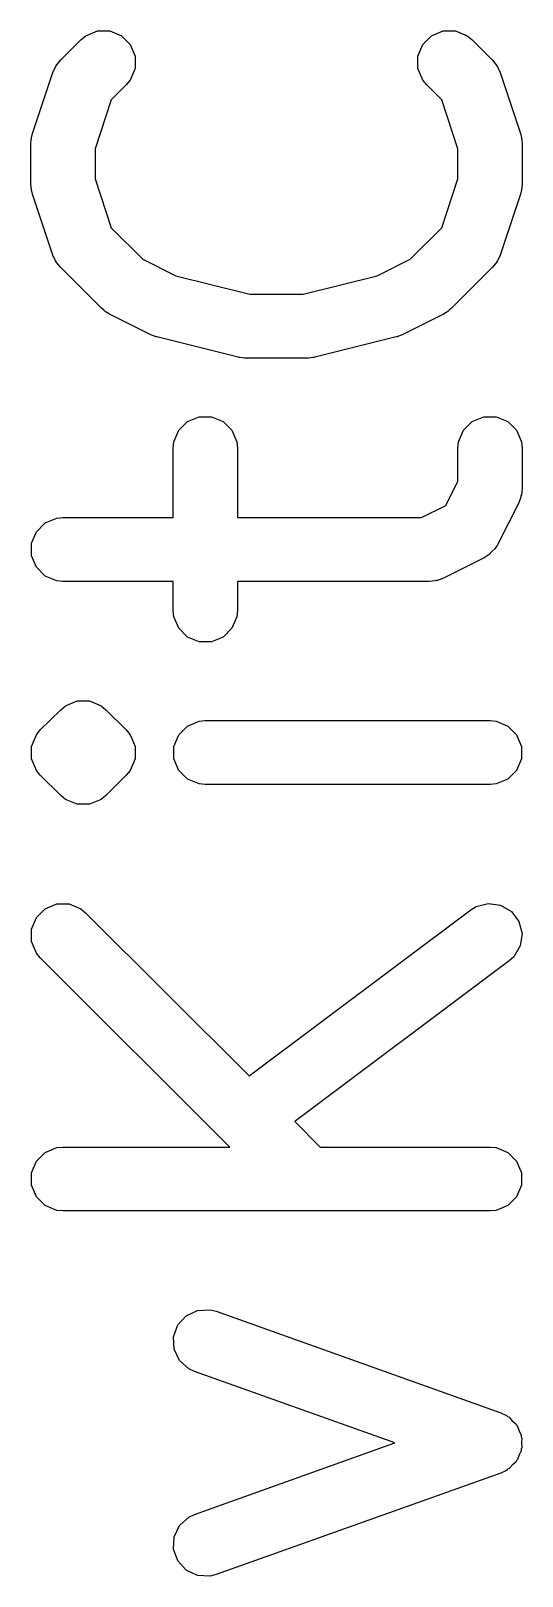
# Model space of a CAD drawing. Extents: x 19.8 to 98.9, y -129.1 to -67.1.
# Drawn here: x 68.92 to 70.07, y -99.957 to -96.333 of the extents above; entities that cross this region are included whole.
import ezdxf

# ---------------------------------------------------------------- set-up
doc = ezdxf.new("R2010")
doc.units = 0
doc.layers.add('BLACK', color=7, linetype='CONTINUOUS')

msp = doc.modelspace()

# ---------------------------------------------------------------- linework, layer by layer
at = {"layer": 'BLACK', "linetype": 'CONTINUOUS'}
for p, q in [((68.989405, -96.40158), (69.037024, -96.353961)), ((69.037024, -96.353961), (69.048389, -96.344634)), ((69.048389, -96.344634), (69.075425, -96.333435)), ((69.075425, -96.333435), (69.104688, -96.333435)), ((69.104688, -96.333435), (69.131724, -96.344634)), ((69.131724, -96.344634), (69.152417, -96.365327)), ((69.837219, -96.365327), (69.857912, -96.344634)), ((69.857912, -96.344634), (69.884948, -96.333435)), ((69.884948, -96.333435), (69.914211, -96.333435)), ((69.914211, -96.333435), (69.941247, -96.344633)), ((69.941247, -96.344633), (69.952612, -96.35396)), ((69.952612, -96.35396), (70.000232, -96.401579)), ((69.152417, -96.365327), (69.163616, -96.392363)), ((69.163616, -96.392363), (69.163616, -96.421626)), ((69.826021, -96.392363), (69.837219, -96.365327)), ((69.826021, -96.421626), (69.826021, -96.392363)), ((68.923668, -96.573753), (68.971287, -96.430896)), ((68.971287, -96.430896), (68.977281, -96.417471)), ((68.977281, -96.417471), (68.979046, -96.415435)), ((68.979046, -96.415435), (68.980078, -96.412945)), ((68.980078, -96.412945), (68.989405, -96.40158)), ((69.163616, -96.421626), (69.152417, -96.448662)), ((69.83722, -96.448662), (69.826021, -96.421626)), ((70.000232, -96.401579), (70.00956, -96.412945)), ((70.00956, -96.412945), (70.01059, -96.415433)), ((70.01059, -96.415433), (70.012357, -96.41747)), ((70.012357, -96.41747), (70.018351, -96.430896)), ((70.018351, -96.430896), (70.06597, -96.573752)), ((69.14309, -96.460027), (69.10799, -96.495126)), ((69.152417, -96.448662), (69.14309, -96.460027)), ((69.846548, -96.460028), (69.83722, -96.448662)), ((69.881648, -96.495127), (69.846548, -96.460028)), ((69.10799, -96.495126), (69.069819, -96.60964)), ((69.919819, -96.60964), (69.881648, -96.495127)), ((68.922018, -96.581006), (68.923668, -96.573753)), ((70.06597, -96.573752), (70.067619, -96.581007)), ((68.919819, -96.59747), (68.920548, -96.590064)), ((68.919819, -96.692708), (68.919819, -96.59747)), ((68.920408, -96.58809), (68.920998, -96.585492)), ((68.920548, -96.590064), (68.920408, -96.58809)), ((68.920998, -96.585492), (68.92126, -96.582838)), ((68.92126, -96.582838), (68.922018, -96.581006)), ((69.069819, -96.60964), (69.069819, -96.680537)), ((69.919819, -96.680538), (69.919819, -96.60964)), ((70.067619, -96.581007), (70.068378, -96.582838)), ((70.068378, -96.582838), (70.068639, -96.585491)), ((70.068639, -96.585491), (70.06923, -96.588089)), ((70.06923, -96.588089), (70.069089, -96.590063)), ((70.069089, -96.590063), (70.069819, -96.59747)), ((70.069819, -96.59747), (70.069819, -96.692708)), ((69.069819, -96.680537), (69.10799, -96.795051)), ((69.881648, -96.79505), (69.919819, -96.680538)), ((68.920548, -96.700113), (68.919819, -96.692708)), ((68.920408, -96.702088), (68.920548, -96.700113)), ((68.920998, -96.704685), (68.920408, -96.702088)), ((68.92126, -96.70734), (68.920998, -96.704685)), ((68.922018, -96.709171), (68.92126, -96.70734)), ((68.923668, -96.716425), (68.922018, -96.709171)), ((68.971287, -96.859282), (68.923668, -96.716425)), ((70.06597, -96.716426), (70.018351, -96.859282)), ((70.067619, -96.70917), (70.06597, -96.716426)), ((70.068378, -96.70734), (70.067619, -96.70917)), ((70.068639, -96.704686), (70.068378, -96.70734)), ((70.06923, -96.702089), (70.068639, -96.704686)), ((70.069819, -96.692708), (70.069089, -96.700114)), ((70.069089, -96.700114), (70.06923, -96.702089)), ((69.10799, -96.795051), (69.182103, -96.869164)), ((69.807534, -96.869163), (69.881648, -96.79505)), ((68.977281, -96.872707), (68.971287, -96.859282)), ((70.018351, -96.859282), (70.012357, -96.872708)), ((68.979046, -96.874742), (68.977281, -96.872707)), ((68.980078, -96.877233), (68.979046, -96.874742)), ((68.989405, -96.888598), (68.980078, -96.877233)), ((69.084643, -96.983836), (68.989405, -96.888598)), ((69.182103, -96.869164), (69.25909, -96.907657)), ((69.730547, -96.907657), (69.807534, -96.869163)), ((70.000233, -96.888598), (69.904994, -96.983836)), ((70.009561, -96.877233), (70.000233, -96.888598)), ((70.010592, -96.874742), (70.009561, -96.877233)), ((70.012357, -96.872708), (70.010592, -96.874742)), ((69.25909, -96.907657), (69.432624, -96.951041)), ((69.557013, -96.951041), (69.730547, -96.907657)), ((69.432624, -96.951041), (69.557013, -96.951041)), ((69.090393, -96.988556), (69.084643, -96.983836)), ((69.091692, -96.990053), (69.090393, -96.988556)), ((69.093946, -96.991472), (69.091692, -96.990053)), ((69.096008, -96.993164), (69.093946, -96.991472)), ((69.09784, -96.993922), (69.096008, -96.993164)), ((69.104135, -96.997885), (69.09784, -96.993922)), ((69.199373, -97.045504), (69.104135, -96.997885)), ((69.885502, -96.997885), (69.790264, -97.045504)), ((69.891798, -96.993921), (69.885502, -96.997885)), ((69.893628, -96.993164), (69.891798, -96.993921)), ((69.895686, -96.991474), (69.893628, -96.993164)), ((69.897945, -96.990053), (69.895686, -96.991474)), ((69.899244, -96.988554), (69.897945, -96.990053)), ((69.904994, -96.983836), (69.899244, -96.988554)), ((69.200442, -97.045913), (69.199373, -97.045504)), ((69.200878, -97.046236), (69.200442, -97.045913)), ((69.207014, -97.048428), (69.200878, -97.046236)), ((69.213104, -97.050759), (69.207014, -97.048428)), ((69.782613, -97.048431), (69.776532, -97.050759)), ((69.788759, -97.046236), (69.782613, -97.048431)), ((69.789194, -97.045913), (69.788759, -97.046236)), ((69.790264, -97.045504), (69.789194, -97.045913)), ((69.213644, -97.050797), (69.213104, -97.050759)), ((69.214724, -97.051183), (69.213644, -97.050797)), ((69.4052, -97.098802), (69.214724, -97.051183)), ((69.774913, -97.051183), (69.584437, -97.098802)), ((69.775992, -97.050797), (69.774913, -97.051183)), ((69.776532, -97.050759), (69.775992, -97.050797)), ((69.407736, -97.099177), (69.4052, -97.098802)), ((69.408758, -97.0996), (69.407736, -97.099177)), ((69.41427, -97.100142), (69.408758, -97.0996)), ((69.419744, -97.100952), (69.41427, -97.100142)), ((69.420836, -97.100789), (69.419744, -97.100952)), ((69.42339, -97.101041), (69.420836, -97.100789)), ((69.566247, -97.101041), (69.42339, -97.101041)), ((69.5688, -97.100789), (69.566247, -97.101041)), ((69.569893, -97.100952), (69.5688, -97.100789)), ((69.575366, -97.100142), (69.569893, -97.100952)), ((69.580879, -97.0996), (69.575366, -97.100142)), ((69.5819, -97.099177), (69.580879, -97.0996)), ((69.584437, -97.098802), (69.5819, -97.099177)), ((69.265792, -97.270088), (69.286484, -97.249396)), ((69.286484, -97.249396), (69.31352, -97.238197)), ((69.31352, -97.238197), (69.342784, -97.238197)), ((69.342784, -97.238197), (69.36982, -97.249396)), ((69.36982, -97.249396), (69.390512, -97.270088)), ((69.932459, -97.270088), (69.953151, -97.249396)), ((69.953151, -97.249396), (69.980187, -97.238197)), ((69.980187, -97.238197), (70.009451, -97.238197)), ((70.009451, -97.238197), (70.036487, -97.249396)), ((70.036487, -97.249396), (70.057179, -97.270088)), ((69.253152, -97.311756), (69.254593, -97.297124)), ((69.254593, -97.297124), (69.265792, -97.270088)), ((69.390512, -97.270088), (69.401711, -97.297124)), ((69.401711, -97.297124), (69.403152, -97.311756)), ((69.919819, -97.311756), (69.92126, -97.297124)), ((69.92126, -97.297124), (69.932459, -97.270088)), ((70.057179, -97.270088), (70.068378, -97.297124)), ((70.068378, -97.297124), (70.069819, -97.311756)), ((69.253152, -97.474851), (69.253152, -97.311756)), ((69.403152, -97.311756), (69.403152, -97.474851)), ((69.919819, -97.389289), (69.919819, -97.311756)), ((70.069819, -97.311756), (70.069819, -97.406994)), ((69.891298, -97.44633), (69.919819, -97.389289)), ((70.069819, -97.406994), (70.068378, -97.421626)), ((69.834256, -97.474851), (69.891298, -97.44633)), ((70.061901, -97.440535), (70.014282, -97.535773)), ((70.067156, -97.426804), (70.061901, -97.440535)), ((70.067347, -97.424114), (70.067156, -97.426804)), ((70.068378, -97.421626), (70.067347, -97.424114)), ((68.953151, -97.487491), (68.980187, -97.476292)), ((68.980187, -97.476292), (68.994819, -97.474851)), ((68.994819, -97.474851), (69.253152, -97.474851)), ((69.403152, -97.474851), (69.834256, -97.474851)), ((68.92126, -97.535219), (68.932459, -97.508183)), ((68.932459, -97.508183), (68.953151, -97.487491)), ((68.92126, -97.564483), (68.92126, -97.535219)), ((69.999342, -97.554379), (69.993183, -97.561482)), ((70.00645, -97.548216), (69.999342, -97.554379)), ((70.011111, -97.54081), (70.00645, -97.548216)), ((70.012357, -97.539374), (70.011111, -97.54081)), ((70.012741, -97.53822), (70.012357, -97.539374)), ((70.014282, -97.535773), (70.012741, -97.53822)), ((68.932459, -97.591519), (68.92126, -97.564483)), ((68.953151, -97.612211), (68.932459, -97.591519)), ((69.980741, -97.569314), (69.885502, -97.616933)), ((69.983187, -97.567773), (69.980741, -97.569314)), ((69.984342, -97.567389), (69.983187, -97.567773)), ((69.985779, -97.566142), (69.984342, -97.567389)), ((69.993183, -97.561482), (69.985779, -97.566142)), ((68.980187, -97.62341), (68.953151, -97.612211)), ((68.994819, -97.624851), (68.980187, -97.62341)), ((69.253152, -97.624851), (68.994819, -97.624851)), ((69.253152, -97.692708), (69.253152, -97.624851)), ((69.851961, -97.624851), (69.403152, -97.624851)), ((69.403152, -97.624851), (69.403152, -97.692708)), ((69.866593, -97.62341), (69.851961, -97.624851)), ((69.869082, -97.622378), (69.866593, -97.62341)), ((69.87177, -97.622188), (69.869082, -97.622378)), ((69.885502, -97.616933), (69.87177, -97.622188)), ((69.254593, -97.70734), (69.253152, -97.692708)), ((69.403152, -97.692708), (69.401711, -97.70734)), ((69.265792, -97.734376), (69.254593, -97.70734)), ((69.286484, -97.755068), (69.265792, -97.734376)), ((69.390512, -97.734376), (69.36982, -97.755068)), ((69.401711, -97.70734), (69.390512, -97.734376)), ((69.31352, -97.766267), (69.286484, -97.755068)), ((69.342784, -97.766267), (69.31352, -97.766267)), ((69.36982, -97.755068), (69.342784, -97.766267)), ((68.989405, -97.925389), (69.00077, -97.916062)), ((69.00077, -97.916062), (69.027806, -97.904863)), ((69.027806, -97.904863), (69.057069, -97.904863)), ((69.057069, -97.904863), (69.084106, -97.916062)), ((69.084106, -97.916062), (69.095471, -97.925389)), ((68.941786, -97.973008), (68.989405, -97.925389)), ((69.095471, -97.925389), (69.14309, -97.973008)), ((69.286484, -97.963681), (69.31352, -97.952482)), ((69.31352, -97.952482), (69.328152, -97.951041)), ((69.328152, -97.951041), (69.994819, -97.951041)), ((69.994819, -97.951041), (70.009451, -97.952482)), ((70.009451, -97.952482), (70.036487, -97.963681)), ((68.92126, -98.01141), (68.932459, -97.984373)), ((68.932459, -97.984373), (68.941786, -97.973008)), ((69.14309, -97.973008), (69.152417, -97.984373)), ((69.152417, -97.984373), (69.156013, -97.993054)), ((69.254593, -98.011409), (69.265792, -97.984373)), ((69.265792, -97.984373), (69.286484, -97.963681)), ((70.036487, -97.963681), (70.057179, -97.984373)), ((70.057179, -97.984373), (70.068378, -98.011409)), ((68.92126, -98.040672), (68.92126, -98.01141)), ((69.156013, -97.993054), (69.163616, -98.01141)), ((69.163616, -98.01141), (69.163616, -98.040673)), ((69.254593, -98.040673), (69.254593, -98.011409)), ((70.068378, -98.011409), (70.068378, -98.040673)), ((68.932459, -98.067709), (68.92126, -98.040672)), ((69.163616, -98.040673), (69.152417, -98.067709)), ((69.265792, -98.067709), (69.254593, -98.040673)), ((70.068378, -98.040673), (70.057179, -98.067709)), ((68.941786, -98.079074), (68.932459, -98.067709)), ((68.989405, -98.126693), (68.941786, -98.079074)), ((69.14309, -98.079074), (69.095471, -98.126693)), ((69.152417, -98.067709), (69.14309, -98.079074)), ((69.286484, -98.088401), (69.265792, -98.067709)), ((69.31352, -98.0996), (69.286484, -98.088401)), ((69.328152, -98.101041), (69.31352, -98.0996)), ((70.009451, -98.0996), (69.994819, -98.101041)), ((70.036487, -98.088401), (70.009451, -98.0996)), ((70.057179, -98.067709), (70.036487, -98.088401)), ((69.00077, -98.13602), (68.989405, -98.126693)), ((69.027806, -98.147219), (69.00077, -98.13602)), ((69.084106, -98.13602), (69.057069, -98.147219)), ((69.095471, -98.126693), (69.084106, -98.13602)), ((69.994819, -98.101041), (69.328152, -98.101041)), ((69.027807, -98.147219), (69.027806, -98.147219)), ((69.057069, -98.147219), (69.027807, -98.147219)), ((68.953151, -98.392253), (68.980188, -98.381054)), ((68.980188, -98.381054), (69.00945, -98.381054)), ((69.00945, -98.381054), (69.036487, -98.392253)), ((69.949819, -98.394613), (69.962389, -98.386986)), ((69.962389, -98.386986), (69.990738, -98.379724)), ((69.990738, -98.379724), (70.019706, -98.383863)), ((70.019706, -98.383863), (70.044887, -98.398772)), ((68.92126, -98.439982), (68.932459, -98.412945)), ((68.932459, -98.412945), (68.953151, -98.392253)), ((69.036487, -98.392253), (69.047852, -98.40158)), ((69.047852, -98.40158), (69.430427, -98.784155)), ((69.430427, -98.784155), (69.949819, -98.394613)), ((70.044887, -98.398772), (70.062446, -98.422183)), ((70.062446, -98.422183), (70.069708, -98.450531)), ((68.92126, -98.469244), (68.92126, -98.439982)), ((70.069708, -98.450531), (70.06557, -98.4795)), ((68.932459, -98.496281), (68.92126, -98.469244)), ((68.941786, -98.507646), (68.932459, -98.496281)), ((70.06557, -98.4795), (70.05066, -98.504681)), ((69.385181, -98.951041), (68.941786, -98.507646)), ((70.039819, -98.514613), (69.53757, -98.891298)), ((70.05066, -98.504681), (70.039819, -98.514613)), ((69.53757, -98.891298), (69.597313, -98.951041)), ((68.932459, -98.984373), (68.953151, -98.963681)), ((68.953151, -98.963681), (68.980187, -98.952482)), ((68.980187, -98.952482), (68.994819, -98.951041)), ((68.994819, -98.951041), (69.385181, -98.951041)), ((69.597313, -98.951041), (69.994819, -98.951041)), ((69.994819, -98.951041), (70.009451, -98.952482)), ((70.009451, -98.952482), (70.036487, -98.963681)), ((70.036487, -98.963681), (70.057179, -98.984373)), ((68.92126, -99.011409), (68.932459, -98.984373)), ((70.057179, -98.984373), (70.068378, -99.011409)), ((68.92126, -99.040673), (68.92126, -99.011409)), ((68.932459, -99.067709), (68.92126, -99.040673)), ((70.068378, -99.040673), (70.057179, -99.067709)), ((70.068378, -99.011409), (70.068378, -99.040673)), ((68.953151, -99.088401), (68.932459, -99.067709)), ((70.057179, -99.067709), (70.036487, -99.088401)), ((68.980187, -99.0996), (68.953151, -99.088401)), ((68.994819, -99.101041), (68.980187, -99.0996)), ((69.994819, -99.101041), (68.994819, -99.101041)), ((70.009451, -99.0996), (69.994819, -99.101041)), ((70.036487, -99.088401), (70.009451, -99.0996)), ((69.253957, -99.396033), (69.2638, -99.368474)), ((69.2638, -99.368474), (69.283439, -99.34678)), ((69.283439, -99.34678), (69.309885, -99.334253)), ((69.309885, -99.334253), (69.339113, -99.332799)), ((69.339113, -99.332799), (69.353377, -99.336363)), ((69.353377, -99.336363), (70.020044, -99.574458)), ((69.255411, -99.425261), (69.253957, -99.396033)), ((69.267938, -99.451707), (69.255411, -99.425261)), ((69.289632, -99.471346), (69.267938, -99.451707)), ((69.302927, -99.477625), (69.289632, -99.471346)), ((69.771826, -99.645089), (69.302927, -99.477625)), ((70.020044, -99.574458), (70.033339, -99.580737)), ((70.033339, -99.580737), (70.03613, -99.583264)), ((70.03613, -99.583264), (70.039531, -99.584875)), ((70.039531, -99.584875), (70.046893, -99.593007)), ((70.046893, -99.593007), (70.055033, -99.600376)), ((70.055033, -99.600376), (70.056644, -99.603778)), ((70.056644, -99.603778), (70.059171, -99.606569)), ((70.059171, -99.606569), (70.062862, -99.616906)), ((70.062862, -99.616906), (70.06756, -99.626822)), ((69.302927, -99.812553), (69.771826, -99.645089)), ((70.06756, -99.626822), (70.067746, -99.63058)), ((70.067746, -99.63058), (70.069014, -99.634128)), ((70.069014, -99.65605), (70.067746, -99.659597)), ((70.069014, -99.634128), (70.068468, -99.645089)), ((70.068468, -99.645089), (70.069014, -99.65605)), ((70.055033, -99.689802), (70.046893, -99.69717)), ((70.056644, -99.686399), (70.055033, -99.689802)), ((70.059171, -99.683609), (70.056644, -99.686399)), ((70.062862, -99.673271), (70.059171, -99.683609)), ((70.06756, -99.663356), (70.062862, -99.673271)), ((70.067746, -99.659597), (70.06756, -99.663356)), ((70.020044, -99.71572), (69.353377, -99.953815)), ((70.033339, -99.709441), (70.020044, -99.71572)), ((70.03613, -99.706913), (70.033339, -99.709441)), ((70.039531, -99.705303), (70.03613, -99.706913)), ((70.046893, -99.69717), (70.039531, -99.705303)), ((69.255411, -99.864917), (69.267938, -99.838471)), ((69.267938, -99.838471), (69.289632, -99.818832)), ((69.289632, -99.818832), (69.302927, -99.812553)), ((69.253957, -99.894145), (69.255411, -99.864917)), ((69.2638, -99.921704), (69.253957, -99.894145)), ((69.283439, -99.943398), (69.2638, -99.921704)), ((69.309885, -99.955925), (69.283439, -99.943398)), ((69.339113, -99.957379), (69.309885, -99.955925)), ((69.353377, -99.953815), (69.339113, -99.957379))]:
    msp.add_line(p, q, dxfattribs=at)

doc.saveas('drawing.dxf')
